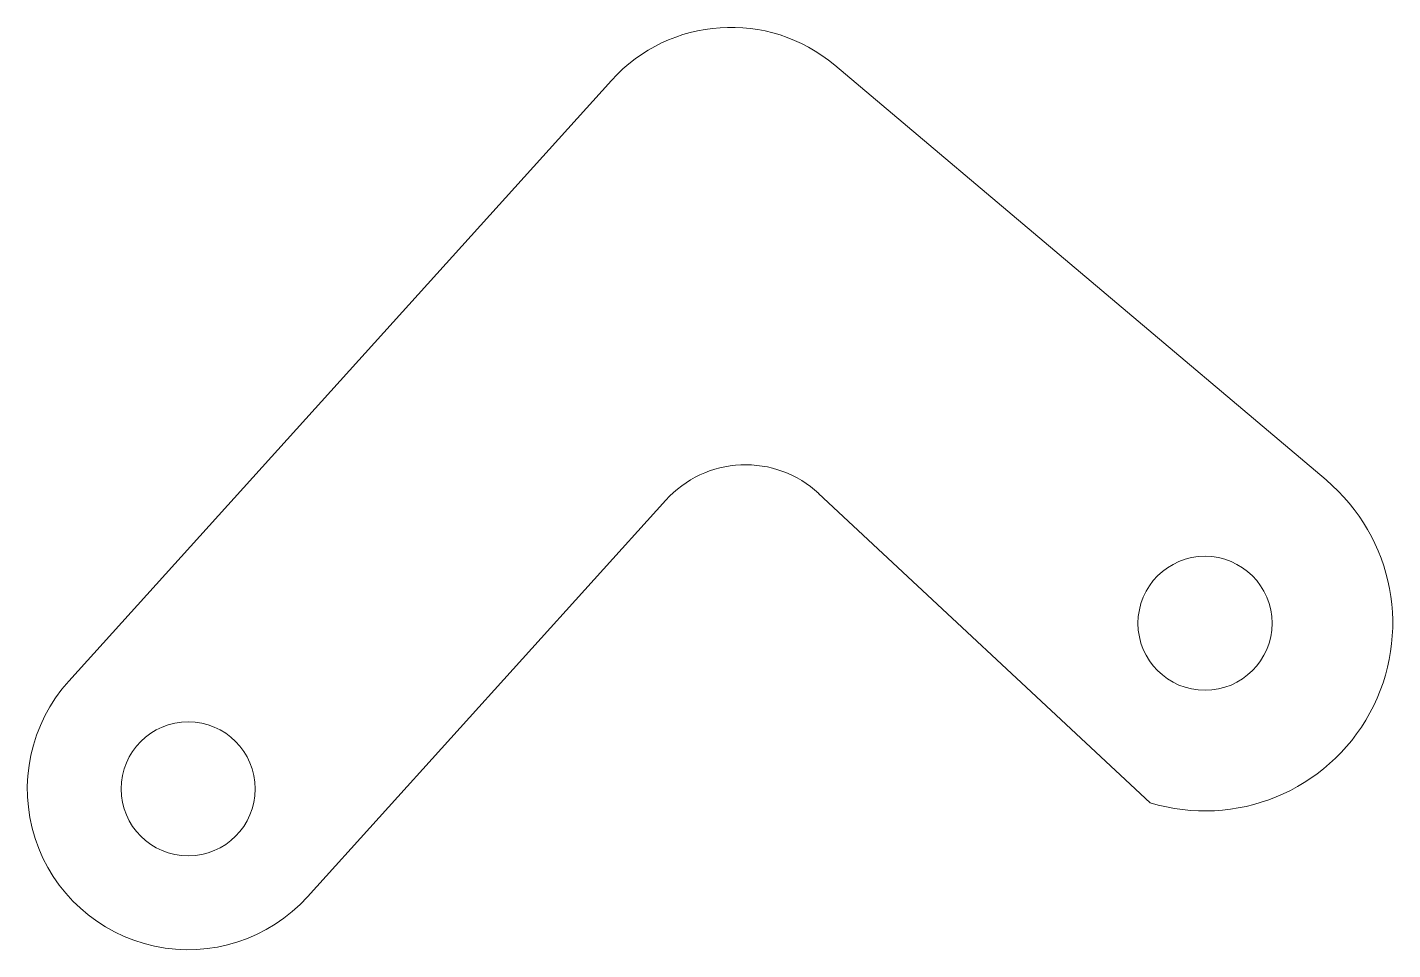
# Model space of a CAD drawing. Header units: millimetres. Extents: x -13.1 to 12.4, y -14.1 to 3.1.
import ezdxf

# ---------------------------------------------------------------- set-up
doc = ezdxf.new("R2010")
doc.units = ezdxf.units.MM

msp = doc.modelspace()

# ---------------------------------------------------------------- linework, layer by layer
at = {"color": 7, "linetype": 'Continuous', "lineweight": 15}
for p, q in [((11.163, -5.369), (2.001, 2.366)), ((-2.16, 2.084), (-12.28, -9.121)), ((-7.827, -13.143), (-1.147, -5.745)), ((1.702, -5.623), (7.886, -11.391))]:
    msp.add_line(p, q, dxfattribs=at)
for centre in [(8.906, -8.043), (-10.054, -11.132)]:
    msp.add_circle(centre, 1.25, dxfattribs=at)
for centre, radius, start, end in [((0.066, 0.073), 3, 49.8298, 137.9131), ((0.338, -7.086), 2, 46.9936, 137.9131), ((8.906, -8.043), 3.5, 253.0585, 49.8298), ((-10.054, -11.132), 3, 137.9131, 317.9131)]:
    msp.add_arc(centre, radius, start, end, dxfattribs=at)

doc.saveas('drawing.dxf')
